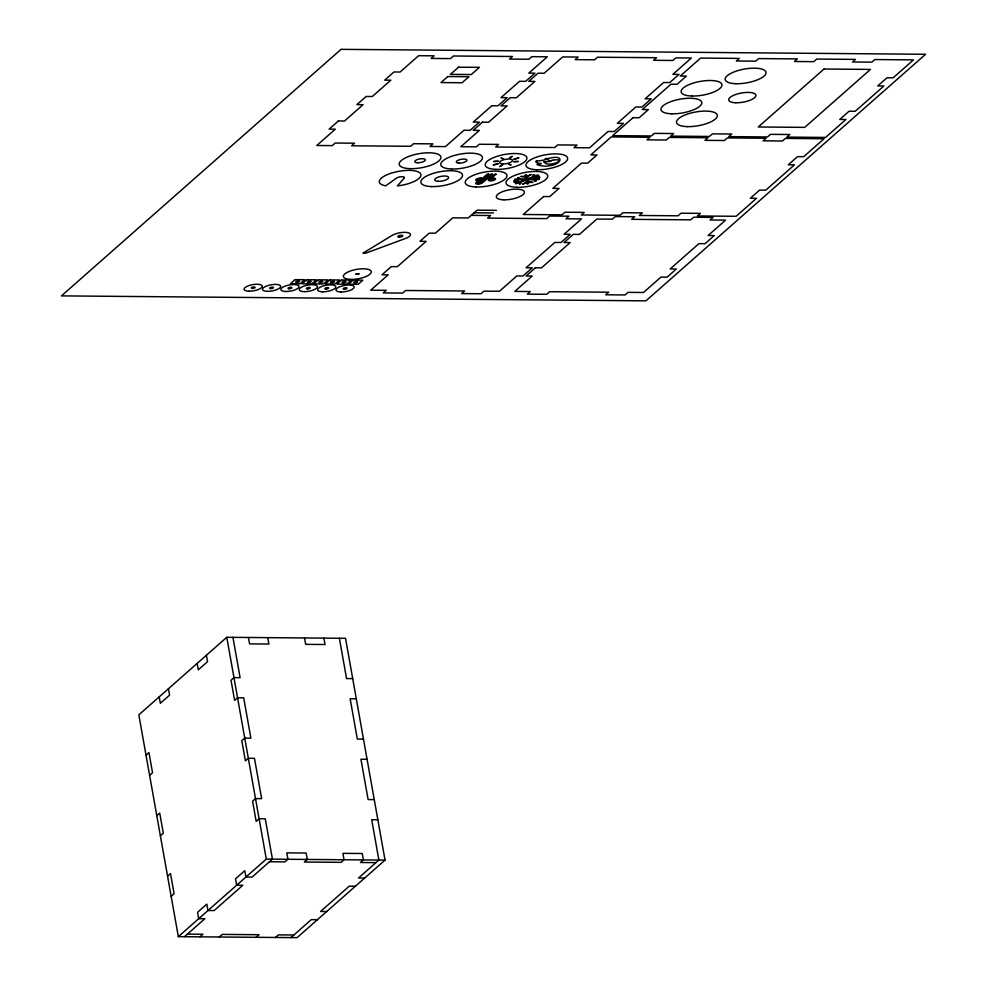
<?xml version="1.0" encoding="UTF-8"?>
<svg xmlns="http://www.w3.org/2000/svg" width="987" height="987" viewBox="0 0 987 987"><rect width="100%" height="100%" fill="white"/><g stroke="black" fill="none" stroke-linecap="round" stroke-linejoin="round"><path stroke-width="1.48" d="M533.227 174.859L532.647 176.821L529.328 178.129A3.566 1.197 -10.1 0 0 527.255 178.116L526.947 176.772L530.944 174.736M534.535 174.699L534.09 176.254L537.927 175.044M488.676 174.181L482.766 179.412A3.751 1.258 -10.1 0 1 477.844 180.794A3.751 1.258 -10.1 0 1 476.104 179.35A3.751 1.258 -10.1 0 1 481.027 177.981L481.459 178.079M496.054 174.243L490.12 179.498A1.999 0.666 -10.1 0 0 491.045 180.263A1.999 0.666 -10.1 0 0 493.66 179.523A1.999 0.666 -10.1 0 0 492.735 178.758L493.463 178.129A3.689 1.246 -10.1 0 1 495.178 179.535A3.689 1.246 -10.1 0 1 490.317 180.892A3.689 1.246 -10.1 0 1 488.602 179.486L494.512 174.267L496.042 174.094M481.434 178.289L480.299 178.622A2.048 0.691 -10.1 0 0 477.609 179.363A2.048 0.691 -10.1 0 0 478.559 180.152A2.048 0.691 -10.1 0 0 481.249 179.4L487.134 174.205L488.664 174.033M515.757 183.557L518.891 182.262L514.375 182.496M537.952 175.242L534.831 176.513L539.395 176.303M517.743 177.66L518.952 177.438L520.408 179.079L524.035 179.103A3.566 1.197 -10.1 0 1 525.935 178.363L525.627 177.018L521.087 176.574M533.251 174.81L534.473 174.588M535.978 181.114L534.818 181.361M514.782 179.313L518.841 179.066L517.731 177.796M538.927 179.486L534.892 179.708L535.99 180.979M522.777 184.038L526.774 182.003L526.466 180.658A3.566 1.197 -10.1 0 1 524.393 180.646L521.074 181.953C521.568 184.372 518.126 185.408 519.643 182.521L515.856 183.742M513.98 180.979L518.261 179.572L514.832 179.498M539.729 177.808L535.46 179.202L538.914 179.289M525.257 175.168L526.478 174.958M528.44 183.619L527.268 183.829M514.289 182.287L520.322 181.694L523.641 180.387A3.566 1.197 -10.1 0 1 523.468 179.609L519.841 179.585L514.03 181.164M539.433 176.488L533.399 177.08L530.081 178.4A3.566 1.197 -10.1 0 1 530.266 179.165L539.716 177.623M521 176.365L525.491 176.439L525.22 175.279M532.659 182.459L528.23 182.336L528.501 183.496M493.845 161.362L498.361 161.202M498.398 161.387L493.882 161.547M499.928 166.371L502.617 164.718M509.415 158.006L512.105 156.365M502.654 164.915L499.99 166.569M512.142 156.551L509.452 158.204M513.672 161.535L518.187 161.375M518.163 161.609L513.758 161.732M476.622 210.601L468.282 217.954L452.799 217.819L435.366 233.191L429.222 233.142L419.968 241.297L426.113 241.359L397.403 266.663L391.259 266.613L382.006 274.768L388.15 274.83L370.717 290.19L386.213 290.326L383.277 292.917L402.622 293.077L405.571 290.486L464.593 290.992L461.645 293.583L481.002 293.744L483.938 291.153L499.434 291.276L516.855 275.916L522.999 275.965L532.264 267.798L526.12 267.748L554.817 242.444L560.961 242.494L570.227 234.326L564.07 234.277L581.503 218.904L566.02 218.781L568.956 216.19L549.599 216.017L546.662 218.62L487.64 218.115L490.576 215.524L471.218 215.363M226.776 637.294L138.834 714.847L178.339 936.651L297.075 937.65L385.029 860.096L345.524 638.305L226.776 637.294L266.293 859.097L178.339 936.651M146.014 755.178L148.951 752.587L152.541 772.747L149.605 775.338M156.785 815.669L159.721 813.078L163.311 833.238L160.375 835.829M167.556 876.16L170.504 873.569L174.094 893.728L171.158 896.319M184.483 936.7L204.852 918.737L198.708 918.687L197.56 912.284L206.826 904.117L207.961 910.52L214.105 910.569L242.802 885.265L236.658 885.216L235.523 878.812L244.776 870.645L245.923 877.048L252.067 877.098L272.437 859.146L265.256 818.815L259.112 818.766L256.164 821.357L252.573 801.197L255.51 798.606L261.654 798.656L254.473 758.324L248.329 758.275L245.393 760.866L241.803 740.706L244.739 738.116L250.883 738.165L243.703 697.834L237.559 697.784L234.622 700.375L231.02 680.216L233.968 677.625L240.112 677.674L232.932 637.343M199.966 936.836L202.915 934.233L187.419 934.109M219.324 936.996L222.26 934.405L259.026 934.714L256.089 937.305M275.447 937.465L278.383 934.874L293.867 935.01M290.931 937.601L311.3 919.637L317.444 919.687M493.327 164.866L498.003 163.669M498.028 163.854L493.401 165.063M514.042 159.067L518.718 157.871M518.73 158.08L514.067 159.252M501.211 157.908L503.58 158.821M503.481 159.03L501.186 158.08M508.527 163.941L510.884 164.841M510.859 165.014L508.49 164.101M553.411 160.03C569.437 158.191 548.883 167.926 544.442 162.448A11.795 3.973 -10.1 0 1 543.936 161.806M536.965 160.906C533.091 161.276 538.816 163.904 540.592 163.509A3.862 1.295 -10.1 0 1 541.283 163.62C529.464 163.978 545.564 167.272 548.871 165.742C560.567 165.298 566.044 154.256 549.685 158.167A13.25 4.466 -10.1 0 1 546.872 158.623M477.103 210.182L496.461 210.342M474.167 212.773L493.512 212.933M352.704 678.624L346.56 678.575L339.38 638.244M356.295 698.784L350.151 698.734L357.331 739.066L363.487 739.115M367.078 759.274L360.934 759.225L368.114 799.556L374.258 799.606M377.848 819.765L371.704 819.716L378.885 860.047L358.515 877.998L364.659 878.06M266.293 859.097L385.029 860.096M269.5 861.737L284.984 861.861L287.92 859.27L286.785 852.867L306.143 853.039L307.278 859.443L304.341 862.033L341.107 862.342L344.044 859.751L342.896 853.348L362.254 853.508L363.401 859.911L360.452 862.502L375.948 862.638M355.406 886.215L349.262 886.166L320.565 911.47L326.709 911.532M550.067 161.078L550.919 161.165A9.031 3.047 -10.1 0 1 544.022 161.745M522.851 184.236L526.91 182.583L527.181 183.742M530.92 174.551L526.811 176.192L526.54 175.032M532.684 182.213L528.094 181.756L527.786 180.411A3.566 1.197 -10.1 0 0 529.686 179.671L533.313 179.696L534.72 181.3M323.884 638.12L325.031 644.523L305.674 644.351L304.539 637.947M267.773 637.639L268.908 644.042L249.551 643.882L248.416 637.479M206.419 655.257L207.554 661.66L198.301 669.828L197.153 663.424M168.456 688.729L169.591 695.132L160.338 703.299L159.191 696.896M550.03 161.103A5.243 1.764 -10.1 0 1 548.278 160.881A9.302 3.134 -10.1 0 0 553.448 160.079M546.884 158.599A7.958 2.69 -10.1 0 1 545.182 158.623A5.49 1.851 -10.1 0 0 547.76 159.043L548.13 159.03A2.887 0.975 -10.1 0 1 548.599 159.03L547.674 159.314A24.724 8.328 -10.1 0 1 546.958 159.45L546.206 159.586A43.613 14.706 -10.1 0 0 544.33 159.956L543.343 160.153A15.385 5.182 -10.1 0 1 536.928 160.943M363.204 253.042L365.683 253.215L405.632 238.41A10.364 3.492 -10.1 0 0 407.878 232.673A10.364 3.492 -10.1 0 0 392.197 235.338L363.204 253.042M355.727 274.312L358.947 273.818L355.727 274.312M525.207 179.609L528.514 179.079L525.207 179.609M492.254 174.181L482.569 182.755A3.689 1.246 -10.1 0 1 477.708 184.113A3.689 1.246 -10.1 0 1 475.993 182.694A3.689 1.246 -10.1 0 1 480.854 181.337L480.126 181.978A1.999 0.666 -10.1 0 0 477.498 182.706A1.999 0.666 -10.1 0 0 478.424 183.471A1.999 0.666 -10.1 0 0 481.051 182.743L490.687 174.243L492.229 174.057M404.176 178.178L397.379 185.914A21.146 7.131 -10.1 0 0 420.647 173.786A21.146 7.131 -10.1 0 0 390.198 173.527A21.146 7.131 -10.1 0 0 385.757 185.815L396.478 178.116A4.355 1.468 -10.1 0 1 401.98 176.685A4.355 1.468 -10.1 0 1 404.176 178.178M341.046 49.35L61.441 295.89L645.954 300.838L925.559 54.285L341.046 49.35M338.393 120.957L329.14 129.124L335.284 129.174L316.765 145.508L332.249 145.632L335.198 143.041L354.543 143.201L351.606 145.792L410.629 146.298L413.565 143.707L432.923 143.868L429.987 146.458L445.47 146.594L463.989 130.259L470.133 130.321L479.398 122.154L473.254 122.104L491.76 105.769L497.904 105.819L507.17 97.664L501.026 97.614L519.544 81.279L525.689 81.329L534.942 73.174L528.798 73.112L547.316 56.79L531.82 56.654L528.884 59.245L509.526 59.084L512.475 56.493L453.452 56L450.504 58.591L431.159 58.43L434.095 55.827L418.599 55.704L400.093 72.026L393.949 71.977L384.683 80.144L390.827 80.194L372.309 96.516L366.165 96.467L356.912 104.634L363.056 104.684L344.537 121.019L338.393 120.957M447.839 76.53L440.992 82.575L462.076 82.748L468.924 76.715L447.839 76.53M458.536 67.19L450.393 74.37L471.292 74.543L479.423 67.363L458.536 67.19M295.076 279.629L290.449 283.701L300.122 283.787L304.761 279.703L295.076 279.629M482.47 122.178L473.205 130.346L479.349 130.395L460.83 146.718L476.326 146.853L479.263 144.262L498.62 144.423L495.684 147.014L554.706 147.519L557.643 144.916L577 145.089L574.052 147.68L589.547 147.803L608.066 131.481L614.21 131.53L623.463 123.363L617.319 123.313L635.838 106.991L641.982 107.04L651.235 98.873L645.091 98.823L663.609 82.501L669.754 82.55L679.019 74.383L672.875 74.333L691.381 58.011L675.898 57.875L672.961 60.466L653.604 60.306L656.54 57.715L597.517 57.209L594.581 59.8L575.224 59.639L578.16 57.049L562.676 56.925L544.158 73.248L538.014 73.198L528.761 81.353L534.905 81.415L516.386 97.738L510.242 97.688L500.977 105.856L507.133 105.905L488.614 122.228L482.47 122.178M306.698 279.728L302.059 283.8L311.744 283.886L316.371 279.802L306.698 279.728M318.307 279.827L313.681 283.898L323.354 283.985L327.98 279.901L318.307 279.827M329.917 279.913L325.291 283.997L334.963 284.083L339.59 280L329.917 279.913M341.527 280.012L336.9 284.096L346.585 284.182L351.212 280.098L341.527 280.012M353.149 280.111L348.51 284.194L358.195 284.281L362.821 280.197L353.149 280.111M543.603 196.536L523.233 214.487L561.936 214.821L564.872 212.23L584.23 212.39L581.294 214.981L620.009 215.314L622.945 212.711L642.303 212.884L639.354 215.474L678.069 215.795L681.005 213.204L700.363 213.365L697.427 215.968L736.129 216.289L756.498 198.325L750.354 198.276L759.608 190.109L765.764 190.17L794.461 164.854L788.317 164.804L797.57 156.637L803.714 156.699L824.083 138.735L785.381 138.402L782.432 141.005L763.087 140.833L766.023 138.242L727.308 137.921L724.372 140.512L705.014 140.351L707.95 137.748L669.248 137.427L666.311 140.018L646.954 139.858L649.89 137.267L611.187 136.934L590.818 154.897L596.962 154.947L587.697 163.114L581.553 163.065L552.856 188.369L559 188.418L549.747 196.586L543.603 196.536M633.025 117.675L612.656 135.638L651.358 135.972L654.295 133.381L673.652 133.541L670.716 136.132L709.431 136.453L712.367 133.862L731.725 134.035L728.776 136.625L767.491 136.946L770.428 134.355L789.785 134.516L786.849 137.107L825.551 137.44L845.921 119.476L839.777 119.427L849.042 111.26L855.186 111.309L883.883 86.005L877.739 85.955L886.992 77.788L893.136 77.837L913.506 59.886L874.803 59.553L871.854 62.144L852.509 61.984L855.445 59.393L816.73 59.06L813.794 61.663L794.436 61.49L797.385 58.899L758.67 58.578L755.734 61.169L736.376 61.009L739.312 58.406L700.61 58.085L680.24 76.048L686.384 76.098L677.119 84.265L670.975 84.203L642.278 109.52L648.422 109.569L639.169 117.737L633.025 117.675M535.336 267.822L526.083 275.99L532.227 276.039L514.795 291.412L530.278 291.535L527.342 294.138L546.699 294.299L549.636 291.708L608.658 292.201L605.722 294.792L625.079 294.953L628.016 292.362L643.499 292.497L660.932 277.125L667.076 277.187L676.329 269.019L670.185 268.97L698.895 243.653L705.039 243.715L714.292 235.548L708.148 235.498L725.581 220.126L710.085 219.99L713.033 217.399L693.676 217.239L690.74 219.83L631.717 219.336L634.653 216.745L615.296 216.572L612.359 219.176L596.864 219.04L579.443 234.412L573.299 234.351L564.033 242.518L570.178 242.568L541.481 267.884L535.336 267.822M824.009 69.016L758.275 126.978L804.726 127.372L870.46 69.411L824.009 69.016M322.589 291.807A9.241 3.121 -10.1 0 0 335.827 286.736A9.241 3.121 -10.1 0 0 321.737 286.477A9.241 3.121 -10.1 0 0 322.589 291.807M340.971 291.967A9.241 3.121 -10.1 0 0 354.21 286.896A9.241 3.121 -10.1 0 0 340.133 286.625A9.241 3.121 -10.1 0 0 340.971 291.967M735.883 102.759A13.818 4.651 -10.1 0 0 755.943 95.295A13.818 4.651 -10.1 0 0 735.155 94.703A13.818 4.651 -10.1 0 0 735.883 102.759M671.814 113.801A20.715 6.983 -10.1 0 0 701.806 102.574A20.715 6.983 -10.1 0 0 670.518 101.747A20.715 6.983 -10.1 0 0 671.814 113.801M687.606 126.632A20.715 6.983 -10.1 0 0 717.339 115.306A20.715 6.983 -10.1 0 0 685.829 114.665A20.715 6.983 -10.1 0 0 687.606 126.632M692.22 96.035A20.715 6.983 -10.1 0 0 721.953 84.697A20.715 6.983 -10.1 0 0 690.456 84.068A20.715 6.983 -10.1 0 0 692.22 96.035M736.031 83.71A20.715 6.983 -10.1 0 0 766.023 72.483A20.715 6.983 -10.1 0 0 734.735 71.656A20.715 6.983 -10.1 0 0 736.031 83.71M495.93 169.369A21.146 7.131 -10.1 0 0 526.898 158.056A21.146 7.131 -10.1 0 0 495.277 156.958A21.146 7.131 -10.1 0 0 495.93 169.369M475.993 186.962A21.146 7.131 -10.1 0 0 506.948 175.637A21.146 7.131 -10.1 0 0 475.339 174.539A21.146 7.131 -10.1 0 0 475.993 186.962M516.756 187.308A21.146 7.131 -10.1 0 0 547.723 175.982A21.146 7.131 -10.1 0 0 516.115 174.884A21.146 7.131 -10.1 0 0 516.756 187.308M536.694 169.715A21.146 7.131 -10.1 0 0 567.661 158.389A21.146 7.131 -10.1 0 0 536.052 157.303A21.146 7.131 -10.1 0 0 536.694 169.715M503.999 199.83A14.25 4.799 -10.1 0 0 524.393 192.021A14.25 4.799 -10.1 0 0 502.704 191.614A14.25 4.799 -10.1 0 0 503.999 199.83M343.18 282.837A1.962 0.666 -10.1 0 0 345.993 281.764A1.962 0.666 -10.1 0 0 342.995 281.702A1.962 0.666 -10.1 0 0 343.18 282.837M354.789 282.936A1.962 0.666 -10.1 0 0 357.602 281.863A1.962 0.666 -10.1 0 0 354.617 281.801A1.962 0.666 -10.1 0 0 354.789 282.936M344.229 289.228A1.962 0.666 -10.1 0 0 347.042 288.155A1.962 0.666 -10.1 0 0 344.044 288.093A1.962 0.666 -10.1 0 0 344.229 289.228M325.846 289.08A1.962 0.666 -10.1 0 0 328.646 287.994A1.962 0.666 -10.1 0 0 325.661 287.945A1.962 0.666 -10.1 0 0 325.846 289.08M350.274 279.37A14.139 4.762 -10.1 0 0 371.285 271.931A14.139 4.762 -10.1 0 0 350.447 270.969A14.139 4.762 -10.1 0 0 350.274 279.37M307.45 288.92A1.962 0.666 -10.1 0 0 310.263 287.846A1.962 0.666 -10.1 0 0 307.278 287.785A1.962 0.666 -10.1 0 0 307.45 288.92M304.206 291.646A9.241 3.121 -10.1 0 0 317.432 286.588A9.241 3.121 -10.1 0 0 303.354 286.316A9.241 3.121 -10.1 0 0 304.206 291.646M289.068 288.772A1.962 0.666 -10.1 0 0 291.881 287.686A1.962 0.666 -10.1 0 0 288.883 287.636A1.962 0.666 -10.1 0 0 289.068 288.772M285.811 291.498A9.241 3.121 -10.1 0 0 299.049 286.427A9.241 3.121 -10.1 0 0 284.972 286.168A9.241 3.121 -10.1 0 0 285.811 291.498M270.685 288.611A1.962 0.666 -10.1 0 0 273.485 287.538A1.962 0.666 -10.1 0 0 270.5 287.476A1.962 0.666 -10.1 0 0 270.685 288.611M267.428 291.338A9.241 3.121 -10.1 0 0 280.666 286.267A9.241 3.121 -10.1 0 0 266.576 286.008A9.241 3.121 -10.1 0 0 267.428 291.338M252.29 288.451A1.962 0.666 -10.1 0 0 255.102 287.377A1.962 0.666 -10.1 0 0 252.117 287.328A1.962 0.666 -10.1 0 0 252.29 288.451M249.045 291.19A9.241 3.121 -10.1 0 0 262.271 286.119A9.241 3.121 -10.1 0 0 248.193 285.848A9.241 3.121 -10.1 0 0 249.045 291.19M331.57 282.738A1.962 0.666 -10.1 0 0 334.371 281.665A1.962 0.666 -10.1 0 0 331.385 281.603A1.962 0.666 -10.1 0 0 331.57 282.738M319.948 282.64A1.962 0.666 -10.1 0 0 322.761 281.566A1.962 0.666 -10.1 0 0 319.776 281.505A1.962 0.666 -10.1 0 0 319.948 282.64M308.339 282.541A1.962 0.666 -10.1 0 0 311.152 281.468A1.962 0.666 -10.1 0 0 308.154 281.406A1.962 0.666 -10.1 0 0 308.339 282.541M296.729 282.442A1.962 0.666 -10.1 0 0 299.542 281.369A1.962 0.666 -10.1 0 0 296.544 281.307A1.962 0.666 -10.1 0 0 296.729 282.442M502.901 163.941A6.613 2.233 -10.1 0 0 512.549 160.387A6.613 2.233 -10.1 0 0 502.654 160.067A6.613 2.233 -10.1 0 0 502.901 163.941M399.155 237.164A2.492 0.839 -10.1 0 0 402.733 235.794A2.492 0.839 -10.1 0 0 398.933 235.733A2.492 0.839 -10.1 0 0 399.155 237.164M431.566 186.58A21.146 7.131 -10.1 0 0 462.533 175.254A21.146 7.131 -10.1 0 0 430.912 174.168A21.146 7.131 -10.1 0 0 431.566 186.58M459.177 163.126A5.441 1.838 -10.1 0 0 466.962 160.141A5.441 1.838 -10.1 0 0 458.684 159.993A5.441 1.838 -10.1 0 0 459.177 163.126M451.503 168.999A21.146 7.131 -10.1 0 0 482.47 157.673A21.146 7.131 -10.1 0 0 450.862 156.588A21.146 7.131 -10.1 0 0 451.503 168.999M417.637 162.769A5.441 1.838 -10.1 0 0 425.422 159.795A5.441 1.838 -10.1 0 0 417.143 159.635A5.441 1.838 -10.1 0 0 417.637 162.769M409.963 168.654A21.146 7.131 -10.1 0 0 440.93 157.328A21.146 7.131 -10.1 0 0 409.321 156.23A21.146 7.131 -10.1 0 0 409.963 168.654M438.512 181.324A7.069 2.381 -10.1 0 0 448.629 177.438A7.069 2.381 -10.1 0 0 437.858 177.241A7.069 2.381 -10.1 0 0 438.512 181.324"/></g></svg>
